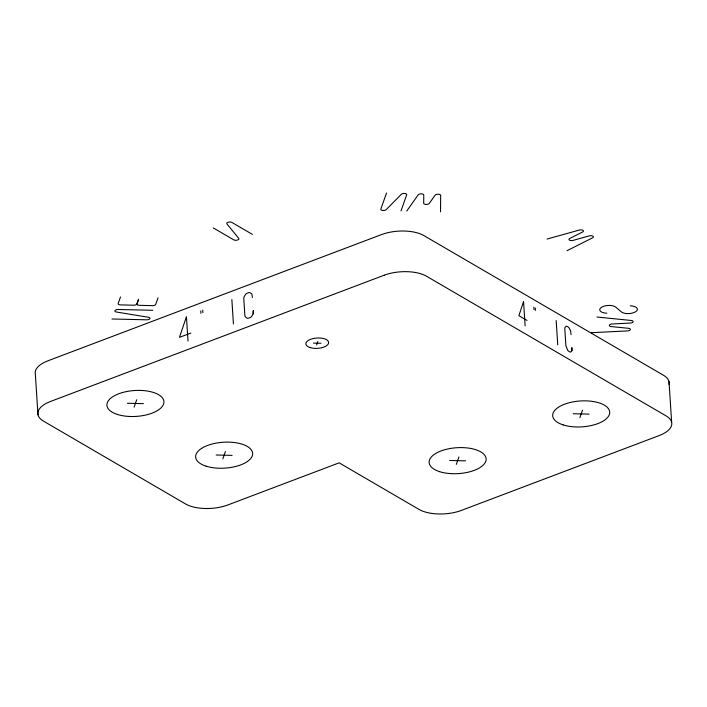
<?xml version="1.0" encoding="UTF-8"?>
<svg xmlns="http://www.w3.org/2000/svg" width="707" height="707" viewBox="0 0 707 707"><rect width="100%" height="100%" fill="white"/><g stroke="black" fill="none" stroke-linecap="round" stroke-linejoin="round"><path stroke-width="1.06" d="M571.883 350.769L571.892 347.773L571.883 350.769L570.629 352.104A7.998 3.986 69.3 0 1 567.748 350.425L565.892 345.741L564.813 329.047L564.92 327.562L566.174 326.174A7.998 3.986 69.3 0 1 569.064 327.854L570.602 330.867L571.044 334.597M440.523 211.835L440.655 195.424A2.89 1.317 -3.7 0 0 438.234 194.248A2.89 1.317 -3.7 0 0 435.026 195.291L429.326 203.369A2.89 1.317 -3.7 0 1 426.118 204.411A2.89 1.317 -3.7 0 1 423.696 203.236L423.767 195.026A2.89 1.317 -3.7 0 0 421.345 193.851A2.89 1.317 -3.7 0 0 418.137 194.893L406.746 211.048M253.177 313.908L253.265 310.682L253.177 313.908L251.365 316.798A7.998 5.912 -59.8 0 1 247.353 318.318L245.267 316.904L244.869 315.419L243.791 298.725L243.977 297.002L245.789 294.068A7.998 5.912 -59.8 0 1 249.801 292.548L251.886 294.015L252.417 297.506M120.49 296.993L118.175 303.515A2.855 1.299 -3.7 0 0 120.535 304.885L133.605 305.194A2.855 1.299 -3.7 0 0 136.884 303.957L138.634 299.167L136.999 303.957A2.855 1.299 -3.7 0 0 139.35 305.327L152.429 305.636A2.855 1.299 -3.7 0 0 155.699 304.399L158.015 297.868M134.109 407.152L136.716 399.764M222.829 458.878L225.436 451.49M316.639 344.928L317.876 341.446M386.517 193.029L380.826 209.131A2.855 1.299 -3.7 0 0 382.814 210.483A2.855 1.299 -3.7 0 0 386.234 209.599L401.284 194.345A2.863 1.299 -3.7 0 1 404.696 193.479A2.863 1.299 -3.7 0 1 406.693 194.814L401.002 210.916M456.324 464.349L458.94 456.969M579.873 417.607L582.488 410.219M567.014 250.693L592.581 237.826A2.89 1.317 -3.7 0 0 592.89 236.111A2.89 1.317 -3.7 0 0 589.249 235.882L573.138 240.38A2.89 1.317 -3.7 0 1 569.506 240.159A2.89 1.317 -3.7 0 1 569.815 238.436L582.595 232.002A2.89 1.317 -3.7 0 0 582.904 230.288A2.89 1.317 -3.7 0 0 579.272 230.067L547.059 239.054M190.846 333.05L179.472 337.354L186.427 316.701L188.009 341.066M591.459 332.697L627.48 330.911A2.89 1.317 -3.7 0 0 630.335 329.656A2.89 1.317 -3.7 0 0 628.399 328.295L611.316 326.581A2.89 1.317 -3.7 0 1 609.381 325.22A2.89 1.317 -3.7 0 1 612.244 323.965L630.246 323.072A2.89 1.317 -3.7 0 0 633.11 321.826A2.89 1.317 -3.7 0 0 631.174 320.465L597 317.028M152.853 310.293L118.14 309.48A2.863 1.299 -3.7 0 0 114.994 310.55A2.863 1.299 -3.7 0 0 116.505 312.026L148.284 317.249A2.855 1.299 -3.7 0 1 149.84 318.733A2.855 1.299 -3.7 0 1 146.649 319.803L111.936 318.99M313.501 343.098L321.005 343.275M127.454 403.273L143.371 403.644M573.218 413.728L589.143 414.099M216.174 454.999L232.09 455.37M449.67 460.469L465.595 460.849M527.051 320.448L518.885 315.693L523.56 301.491L525.133 325.856M252.417 234.397L231.905 222.44A2.863 1.299 -3.7 0 0 228.264 222.254A2.863 1.299 -3.7 0 0 226.92 223.907L238.754 238.383A2.855 1.299 -3.7 0 1 237.428 240.053A2.855 1.299 -3.7 0 1 233.77 239.859L213.249 227.893M669.025 381.683L671.65 422.326M556.17 320.545L557.752 344.901M535.252 307.996L535.402 310.391M533.856 307.174L534.006 309.578M231.852 299.556L233.425 323.921M202.723 310.205L202.874 312.6M200.779 310.939L200.929 313.334M37.975 414.735L35.35 374.1A30.472 13.831 -3.7 0 1 47.882 360.826L381.462 234.609A30.472 13.831 -3.7 0 1 423.917 235.599L663.458 375.258A30.472 13.831 -3.7 0 1 669.025 384.405M606.853 313.192A8.519 3.862 -3.7 0 1 601.542 307.253A8.519 3.862 -3.7 0 1 616.044 307.368L621.073 311.654A8.519 3.862 -3.7 0 0 635.584 311.778A8.519 3.862 -3.7 0 0 630.264 305.839M384.095 275.244L50.506 401.47A30.472 13.831 -3.7 0 0 43.542 421.16L185.49 503.923A30.472 13.831 -3.7 0 0 227.946 504.922L339.139 462.846L418.986 509.402A30.472 13.831 -3.7 0 0 461.441 510.392L659.118 435.592A30.472 13.831 -3.7 0 0 666.091 415.902L426.542 276.243A30.472 13.831 -3.7 0 0 384.095 275.244M310.028 347.57A11.427 5.188 -3.7 0 0 328.516 343.443A11.427 5.188 -3.7 0 0 313.228 338.529A11.427 5.188 -3.7 0 0 310.028 347.57M439.56 471.64A28.563 12.973 -3.7 0 0 485.771 461.317A28.563 12.973 -3.7 0 0 447.558 449.025A28.563 12.973 -3.7 0 0 439.56 471.64M206.064 466.16A28.563 12.973 -3.7 0 0 252.275 455.847A28.563 12.973 -3.7 0 0 214.062 443.545A28.563 12.973 -3.7 0 0 206.064 466.16M117.344 414.435A28.563 12.973 -3.7 0 0 163.556 404.121A28.563 12.973 -3.7 0 0 125.342 391.819A28.563 12.973 -3.7 0 0 117.344 414.435M563.108 424.889A28.563 12.973 -3.7 0 0 609.328 414.567A28.563 12.973 -3.7 0 0 571.106 402.274A28.563 12.973 -3.7 0 0 563.108 424.889"/></g></svg>
